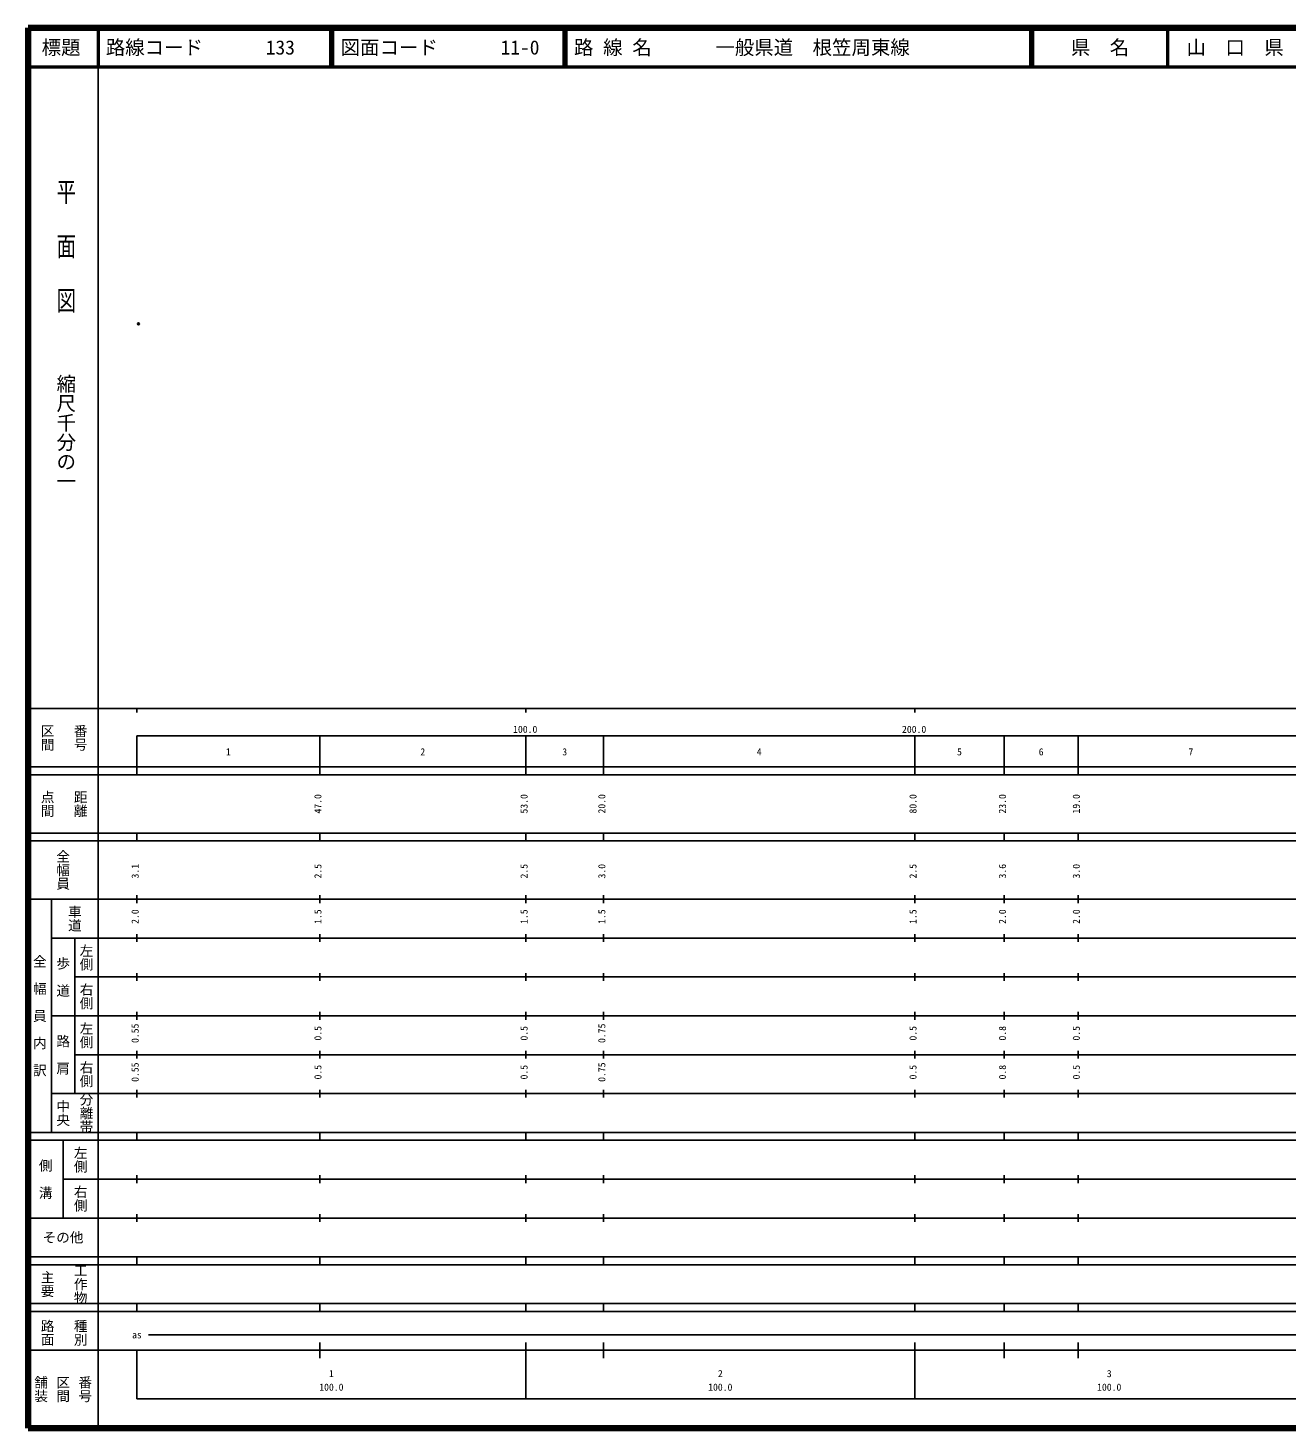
# Model space of a CAD drawing. Units: millimetres on the paper. Extents: x 40 to 680, y 20 to 380.
# Drawn here: x 40 to 363.7, y 20 to 380 of the extents above; entities that cross this region are included whole.
import ezdxf
from ezdxf.enums import TextEntityAlignment as Align

# ---------------------------------------------------------------- set-up
doc = ezdxf.new("R2010")
doc.units = ezdxf.units.MM
doc.header["$PDMODE"] = 32
doc.header["$PDSIZE"] = 0.5
doc.layers.add('M-OTRS', color=6, linetype='Continuous')
doc.layers.add('M-TTL-TXT', color=7, linetype='Continuous')
for name, color, linetype, lineweight in [('M-TTL', 2, 'Continuous', 140), ('M-TTL-BAND', 7, 'Continuous', 25), ('M-TTL-LINE', 7, 'Continuous', 50)]:
    doc.layers.add(name, color=color, linetype=linetype, lineweight=lineweight)
doc.styles.add('@ＭＳ ゴシック', font='')
doc.styles.add('ＭＳ ゴシック', font='')
doc.styles.get('@ＭＳ ゴシック').set_extended_font_data('@MS Gothic')
doc.styles.get('ＭＳ ゴシック').set_extended_font_data('MS Gothic')

msp = doc.modelspace()

# ---------------------------------------------------------------- linework, layer by layer
at = {"layer": 'M-OTRS'}
msp.add_point((68.381, 303.92), dxfattribs=at)
at = {"layer": 'M-TTL'}
for p, q in [((40, 380), (40, 20)), ((680, 380), (40, 380)), ((40, 20), (680, 20))]:
    msp.add_line(p, q, dxfattribs=at)
at = {"layer": 'M-TTL-BAND'}
for p, q in [((58, 370), (58, 20)), ((40, 205), (579, 205)), ((68, 205), (68, 204)), ((168, 205), (168, 204)), ((268, 205), (268, 204)), ((68, 198), (579, 198)), ((68, 198), (68, 188)), ((115, 188), (115, 198)), ((168, 188), (168, 198)), ((188, 188), (188, 198)), ((268, 188), (268, 198)), ((291, 188), (291, 198)), ((310, 188), (310, 198)), ((40, 190), (579, 190)), ((40, 188), (579, 188)), ((40, 173), (579, 173)), ((68, 171), (68, 173)), ((115, 171), (115, 173)), ((168, 171), (168, 173)), ((188, 171), (188, 173)), ((268, 171), (268, 173)), ((291, 171), (291, 173)), ((310, 171), (310, 173)), ((40, 171), (579, 171)), ((40, 156), (579, 156)), ((46, 96), (46, 156)), ((68, 155), (68, 157)), ((115, 155), (115, 157)), ((168, 155), (168, 157)), ((188, 155), (188, 157)), ((268, 155), (268, 157)), ((291, 155), (291, 157)), ((310, 155), (310, 157)), ((46, 146), (579, 146)), ((52, 146), (52, 106)), ((68, 145), (68, 147)), ((115, 145), (115, 147)), ((168, 145), (168, 147)), ((188, 145), (188, 147)), ((268, 145), (268, 147)), ((291, 145), (291, 147)), ((310, 145), (310, 147)), ((68, 135), (68, 137)), ((115, 135), (115, 137)), ((168, 135), (168, 137)), ((188, 135), (188, 137)), ((268, 135), (268, 137)), ((291, 135), (291, 137)), ((310, 135), (310, 137)), ((52, 136), (579, 136)), ((46, 126), (579, 126)), ((68, 125), (68, 127)), ((115, 125), (115, 127)), ((168, 125), (168, 127)), ((188, 125), (188, 127)), ((268, 125), (268, 127)), ((291, 125), (291, 127)), ((310, 125), (310, 127)), ((52, 116), (579, 116)), ((68, 115), (68, 117)), ((115, 115), (115, 117)), ((168, 115), (168, 117)), ((188, 115), (188, 117)), ((268, 115), (268, 117)), ((291, 115), (291, 117)), ((310, 115), (310, 117)), ((46, 106), (579, 106)), ((68, 105), (68, 107)), ((115, 105), (115, 107)), ((168, 105), (168, 107)), ((188, 105), (188, 107)), ((268, 105), (268, 107)), ((291, 105), (291, 107)), ((310, 105), (310, 107)), ((40, 96), (579, 96)), ((40, 94), (579, 94)), ((49, 94), (49, 74)), ((68, 94), (68, 96)), ((115, 94), (115, 96)), ((168, 94), (168, 96)), ((188, 94), (188, 96)), ((268, 94), (268, 96)), ((291, 94), (291, 96)), ((310, 94), (310, 96)), ((49, 84), (579, 84)), ((68, 83), (68, 85)), ((115, 83), (115, 85)), ((168, 83), (168, 85)), ((188, 83), (188, 85)), ((268, 83), (268, 85)), ((291, 83), (291, 85)), ((310, 83), (310, 85)), ((40, 74), (579, 74)), ((68, 73), (68, 75)), ((115, 73), (115, 75)), ((168, 73), (168, 75)), ((188, 73), (188, 75)), ((268, 73), (268, 75)), ((291, 73), (291, 75)), ((310, 73), (310, 75)), ((40, 64), (579, 64)), ((40, 62), (579, 62)), ((68, 62), (68, 64)), ((115, 62), (115, 64)), ((168, 62), (168, 64)), ((188, 62), (188, 64)), ((268, 62), (268, 64)), ((291, 62), (291, 64)), ((310, 62), (310, 64)), ((40, 52), (579, 52)), ((68, 50), (68, 52)), ((115, 50), (115, 52)), ((168, 50), (168, 52)), ((188, 50), (188, 52)), ((268, 50), (268, 52)), ((291, 50), (291, 52)), ((310, 50), (310, 52)), ((40, 50), (579, 50)), ((71, 44), (565, 44)), ((40, 40), (579, 40)), ((68, 40), (68, 27.5)), ((115, 38), (115, 42)), ((168, 27.5), (168, 42)), ((188, 38), (188, 42)), ((268, 27.5), (268, 42)), ((291, 38), (291, 42)), ((310, 38), (310, 42)), ((68, 27.5), (579, 27.5))]:
    msp.add_line(p, q, dxfattribs=at)
at = {"layer": 'M-TTL-LINE'}
for p, q in [((58, 380), (58, 370)), ((117.75, 380), (117.75, 370)), ((118.25, 380), (118.25, 370)), ((177.75, 380), (177.75, 370)), ((178.25, 380), (178.25, 370)), ((297.75, 380), (297.75, 370)), ((298.25, 380), (298.25, 370)), ((333, 380), (333, 370)), ((40, 370), (680, 370))]:
    msp.add_line(p, q, dxfattribs=at)

# ---------------------------------------------------------------- texts
at = {"layer": 'M-TTL-BAND', "style": '@ＭＳ ゴシック', "width": 1.4}
msp.add_text('平  面  図', height=3.666, rotation=270, dxfattribs=at).set_placement((49.777, 306.475), align=Align.MIDDLE_RIGHT)
at = {"layer": 'M-TTL-BAND', "style": '@ＭＳ ゴシック'}
msp.add_text('縮尺千分の一', height=3.666, rotation=270, dxfattribs=at).set_placement((49.777, 261.03), align=Align.MIDDLE_RIGHT)
for s, p in [('区間', (45, 197.5)), ('番号', (53.5, 197.5)), ('点間', (45, 180.5)), ('距離', (53.5, 180.5)), ('全幅員', (49, 163.5)), ('車道', (52, 151)), ('左側', (55, 141)), ('全\u3000幅\u3000員\u3000内\u3000訳', (43, 126)), ('歩\u3000道', (49, 136)), ('右側', (55, 131)), ('左側', (55, 121)), ('路\u3000肩', (49, 116)), ('右側', (55, 111)), ('分離帯', (55, 101)), ('中央', (49, 101)), ('左側', (53.5, 89)), ('側\u3000溝', (44.5, 84)), ('右側', (53.5, 79)), ('工作物', (53.5, 57)), ('主要', (45, 57)), ('路面', (45, 44.5)), ('種別', (53.5, 44.5)), ('舗装', (43.333, 30)), ('区間', (49, 30)), ('番号', (54.667, 30))]:
    msp.add_text(s, height=2.566, rotation=270, dxfattribs=at).set_placement(p, align=Align.MIDDLE_CENTER)
at = {"layer": 'M-TTL-BAND', "style": 'ＭＳ ゴシック'}
for s, p in [('100.0', (167.844, 198.195)), ('200.0', (267.844, 198.195)), ('1', (91.5, 192.405)), ('2', (141.5, 192.405)), ('3', (178, 192.405)), ('4', (228, 192.405)), ('5', (279.5, 192.405)), ('6', (300.5, 192.405)), ('7', (339, 192.405)), ('as', (68, 42.5)), ('1', (118, 32.523)), ('2', (218, 32.523)), ('3', (318, 32.523)), ('100.0', (118, 29.033)), ('100.0', (218, 29.033)), ('100.0', (318, 29.033))]:
    msp.add_text(s, height=1.833, dxfattribs=at).set_placement(p, align=Align.BOTTOM_CENTER)
for s, p in [('47.0', (116, 180.5)), ('53.0', (169, 180.5)), ('20.0', (189, 180.5)), ('80.0', (269, 180.5)), ('23.0', (292, 180.5)), ('19.0', (311, 180.5)), ('3.1', (69, 163.174)), ('2.5', (116, 163.174)), ('2.5', (169, 163.174)), ('3.0', (189, 163.174)), ('2.5', (269, 163.174)), ('3.6', (292, 163.174)), ('3.0', (311, 163.174)), ('2.0', (69, 151.5)), ('1.5', (116, 151.5)), ('1.5', (169, 151.5)), ('1.5', (189, 151.5)), ('1.5', (269, 151.5)), ('2.0', (292, 151.5)), ('2.0', (311, 151.5)), ('0.55', (69, 121.5)), ('0.5', (116, 121.5)), ('0.5', (169, 121.5)), ('0.75', (189, 121.5)), ('0.5', (269, 121.5)), ('0.8', (292, 121.5)), ('0.5', (311, 121.5)), ('0.55', (69, 111.5)), ('0.5', (116, 111.5)), ('0.5', (169, 111.5)), ('0.75', (189, 111.5)), ('0.5', (269, 111.5)), ('0.8', (292, 111.5)), ('0.5', (311, 111.5))]:
    msp.add_text(s, height=1.833, rotation=90, dxfattribs=at).set_placement(p, align=Align.BOTTOM_CENTER)
msp.add_text('その他', height=2.566, dxfattribs=at).set_placement((49, 69), align=Align.MIDDLE_CENTER)
at = {"layer": 'M-TTL-TXT', "style": 'ＭＳ ゴシック'}
for s, p in [('標題', (48.5, 375)), ('県\u3000名', (315.625, 375)), ('山\u3000口\u3000県', (350.375, 375))]:
    msp.add_text(s, height=3.666, dxfattribs=at).set_placement(p, align=Align.MIDDLE_CENTER)
for s, p in [('路線コード', (60, 375)), ('133', (101.142, 375)), ('図面コード', (120.38, 375)), ('11-0', (161.521, 375)), ('路 線 名', (180.38, 375)), ('一般県道\u3000根笠周東線', (216.734, 375))]:
    msp.add_text(s, height=3.666, dxfattribs=at).set_placement(p, align=Align.MIDDLE_LEFT)

doc.saveas('drawing.dxf')
